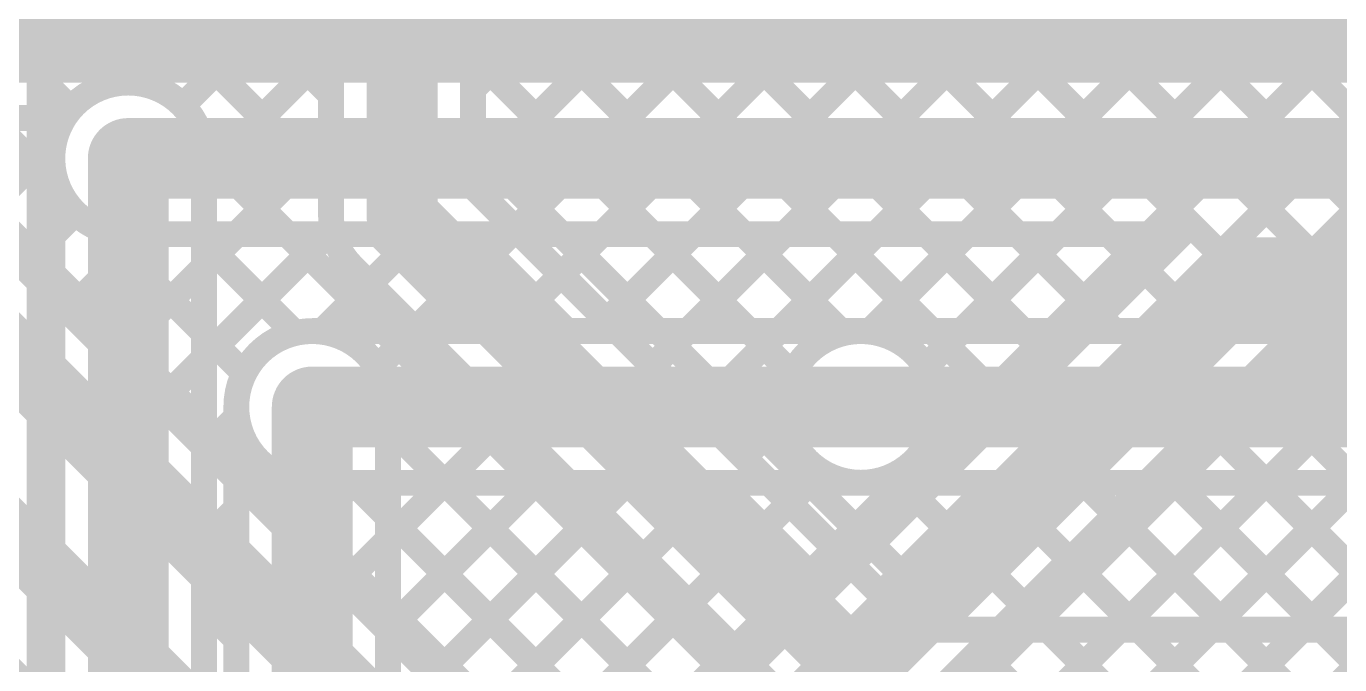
# Model space of a CAD drawing. Header units: millimetres. Extents: x 0 to 214, y 0 to 214.
# Drawn here: x 1.4874 to 1.8944, y 3.2971 to 3.4949 of the extents above; entities that cross this region are included whole.
import ezdxf

# ---------------------------------------------------------------- set-up
doc = ezdxf.new("R2010")
doc.units = ezdxf.units.MM
doc.header["$MEASUREMENT"] = 0
for name, color, linetype in [('BottomLayer', 5, 'Continuous'), ('BottomSolder', 6, 'Continuous'), ('TopLayer', 1, 'Continuous'), ('TopSolder', 216, 'Continuous'), ('ViaHoleLayer', 16, 'Continuous')]:
    doc.layers.add(name, color=color, linetype=linetype)

msp = doc.modelspace()

# ---------------------------------------------------------------- hatches: boundary and pattern name
at = {"layer": 'BottomLayer'}
h = msp.add_hatch(color=5, dxfattribs=at)
edge = h.paths.add_edge_path()
edge.add_arc((1.519, 3.454), 0.01181, 0, 360)
h = msp.add_hatch(color=5, dxfattribs=at)
edge = h.paths.add_edge_path()
edge.add_arc((1.576, 3.377), 0.01181, 0, 360)
h = msp.add_hatch(color=5, dxfattribs=at)
edge = h.paths.add_edge_path()
edge.add_arc((1.746, 3.377), 0.01181, 0, 360)
at = {"layer": 'BottomSolder'}
h = msp.add_hatch(color=6, dxfattribs=at)
edge = h.paths.add_edge_path()
edge.add_arc((1.519, 3.454), 0.00991, 0, 360)
h = msp.add_hatch(color=6, dxfattribs=at)
edge = h.paths.add_edge_path()
edge.add_arc((1.576, 3.377), 0.00991, 0, 360)
h = msp.add_hatch(color=6, dxfattribs=at)
edge = h.paths.add_edge_path()
edge.add_arc((1.746, 3.377), 0.00991, 0, 360)
at = {"layer": 'TopLayer'}
h = msp.add_hatch(color=1, dxfattribs=at)
edge = h.paths.add_edge_path()
edge.add_arc((1.519, 3.454), 0.01181, 0, 360)
h = msp.add_hatch(color=1, dxfattribs=at)
edge = h.paths.add_edge_path()
edge.add_arc((1.576, 3.377), 0.01181, 0, 360)
h = msp.add_hatch(color=1, dxfattribs=at)
edge = h.paths.add_edge_path()
edge.add_arc((1.746, 3.377), 0.01181, 0, 360)
at = {"layer": 'TopSolder'}
h = msp.add_hatch(color=216, dxfattribs=at)
edge = h.paths.add_edge_path()
edge.add_arc((1.519, 3.454), 0.00991, 0, 360)
h = msp.add_hatch(color=216, dxfattribs=at)
edge = h.paths.add_edge_path()
edge.add_arc((1.576, 3.377), 0.00991, 0, 360)
h = msp.add_hatch(color=216, dxfattribs=at)
edge = h.paths.add_edge_path()
edge.add_arc((1.746, 3.377), 0.00991, 0, 360)
at = {"layer": 'ViaHoleLayer'}
h = msp.add_hatch(color=16, dxfattribs=at)
edge = h.paths.add_edge_path()
edge.add_arc((1.519, 3.454), 0.00591, 0, 360)
h = msp.add_hatch(color=16, dxfattribs=at)
edge = h.paths.add_edge_path()
edge.add_arc((1.576, 3.377), 0.00591, 0, 360)
h = msp.add_hatch(color=16, dxfattribs=at)
edge = h.paths.add_edge_path()
edge.add_arc((1.746, 3.377), 0.00591, 0, 360)

# ---------------------------------------------------------------- linework, layer by layer
at = {"layer": 'BottomLayer'}
for points, const_width in [([(1.56092, 3.72077), (1.88119, 3.4005)], 0.008), ([(1.5892, 3.72077), (1.90947, 3.4005)], 0.008), ([(1.61748, 3.72077), (1.93776, 3.4005)], 0.008), ([(1.62584, 3.47546), (1.87115, 3.72077)], 0.008), ([(1.62584, 3.44718), (1.89944, 3.72077)], 0.008), ([(1.64577, 3.72077), (1.96604, 3.4005)], 0.008), ([(1.67405, 3.72077), (1.99433, 3.4005)], 0.008), ([(1.56084, 3.69256), (1.8529, 3.4005)], 0.008), ([(1.56084, 3.66428), (1.82462, 3.4005)], 0.008), ([(1.63903, 3.43208), (1.82392, 3.61697)], 0.008), ([(1.65317, 3.41794), (1.83096, 3.59573)], 0.008), ([(1.83372, 3.4005), (2.01853, 3.5853)], 0.008), ([(1.47147, 3.58395), (1.58184, 3.47357)], 0.008), ([(1.66731, 3.4038), (1.8486, 3.58509)], 0.008), ([(1.68146, 3.38966), (1.87625, 3.58445)], 0.008), ([(1.6956, 3.37551), (1.90453, 3.58445)], 0.008), ([(1.74887, 3.4005), (1.93281, 3.58445)], 0.008), ([(1.77715, 3.4005), (1.9606, 3.58395)], 0.008), ([(1.80544, 3.4005), (1.98888, 3.58395)], 0.008), ([(1.60384, 3.43616), (1.60384, 3.56645)], 0.022), ([(1.62628, 3.57056), (1.79634, 3.4005)], 0.008), ([(1.86201, 3.4005), (2.02568, 3.56418)], 0.008), ([(1.62584, 3.44527), (1.62584, 3.56042)], 0.008), ([(1.89029, 3.4005), (2.03985, 3.55006)], 0.008), ([(1.4915, 3.48254), (1.5534, 3.54445)], 0.008), ([(1.51426, 3.47702), (1.58169, 3.54445)], 0.008), ([(1.58184, 3.43616), (1.58184, 3.54445)], 0.008), ([(1.62584, 3.54271), (1.76805, 3.4005)], 0.008), ([(1.48831, 3.53882), (1.58184, 3.44529)], 0.008), ([(1.4915, 3.527), (1.4915, 1.443)], 0.008), ([(1.53588, 3.47035), (1.58184, 3.51632)], 0.008), ([(1.62584, 3.51443), (1.74044, 3.39983)], 0.008), ([(1.4915, 3.50735), (1.52148, 3.47737)], 0.008), ([(1.5425, 3.44869), (1.58184, 3.48803)], 0.008), ([(1.62584, 3.48614), (1.72481, 3.38717)], 0.008), ([(1.4915, 3.47906), (1.50121, 3.46935)], 0.008), ([(1.519, 2.614), (1.519, 3.454)], 0.025), ([(1.5425, 3.42041), (1.58184, 3.45975)], 0.008), ([(1.4915, 3.45426), (1.49598, 3.45874)], 0.008), ([(1.54237, 3.45648), (1.71363, 3.28522)], 0.008), ([(1.62584, 3.45786), (1.7757, 3.308)], 0.008), ([(1.4955, 2.614), (1.4955, 3.454)], 0.008), ([(1.5425, 2.614), (1.5425, 3.454)], 0.008), ([(1.4915, 3.45078), (1.4955, 3.44678)], 0.008), ([(1.60384, 3.43616), (1.754, 3.286)], 0.022), ([(1.62584, 3.44527), (1.76311, 3.308)], 0.008), ([(1.5425, 3.39212), (1.58226, 3.43188)], 0.008), ([(1.4915, 3.42597), (1.4955, 3.42997)], 0.008), ([(1.5425, 3.42806), (1.57067, 3.39989)], 0.008), ([(1.4915, 3.42249), (1.4955, 3.41849)], 0.008), ([(1.58832, 3.42056), (1.7384, 3.27048)], 0.008), ([(1.57897, 3.40031), (1.59377, 3.41511)], 0.008), ([(1.4915, 3.39769), (1.4955, 3.40169)], 0.008), ([(1.5425, 3.39978), (1.55491, 3.38737)], 0.008), ([(1.59611, 3.38916), (1.60792, 3.40097)], 0.008), ([(1.746, 3.4005), (2.059, 3.4005)], 0.008), ([(1.4915, 3.39421), (1.4955, 3.39021)], 0.008), ([(1.5995, 3.36427), (1.62206, 3.38683)], 0.008), ([(1.576, 1.421), (1.576, 3.377)], 0.025), ([(1.746, 3.377), (2.059, 3.377)], 0.025), ([(1.5425, 3.36384), (1.5525, 3.37384)], 0.008), ([(1.5525, 1.43073), (1.5525, 3.377)], 0.008), ([(1.5995, 1.421), (1.5995, 3.377)], 0.008), ([(1.70974, 3.36137), (1.72266, 3.37429)], 0.008), ([(1.4915, 3.36941), (1.4955, 3.37341)], 0.008), ([(1.5425, 3.37149), (1.5525, 3.36149)], 0.008), ([(1.5995, 3.33598), (1.6362, 3.37269)], 0.008), ([(1.5995, 3.37106), (1.69266, 3.2779)], 0.008), ([(1.4915, 3.36592), (1.4955, 3.36192)], 0.008), ([(1.5995, 3.3077), (1.65034, 3.35854)], 0.008), ([(1.72388, 3.34723), (1.73366, 3.357)], 0.008), ([(1.73802, 3.33309), (1.75844, 3.3535)], 0.008), ([(1.746, 3.3535), (2.059, 3.3535)], 0.008), ([(1.75217, 3.31895), (1.78672, 3.3535)], 0.008), ([(1.75848, 3.3535), (1.80398, 3.308)], 0.008), ([(1.76951, 3.308), (1.81501, 3.3535)], 0.008), ([(1.78677, 3.3535), (1.83227, 3.308)], 0.008), ([(1.79779, 3.308), (1.84329, 3.3535)], 0.008), ([(1.81505, 3.3535), (1.86055, 3.308)], 0.008), ([(1.82607, 3.308), (1.87157, 3.3535)], 0.008), ([(1.84334, 3.3535), (1.88884, 3.308)], 0.008), ([(1.85436, 3.308), (1.89986, 3.3535)], 0.008), ([(1.87162, 3.3535), (1.91712, 3.308)], 0.008), ([(1.88264, 3.308), (1.92814, 3.3535)], 0.008), ([(1.4915, 3.34112), (1.4955, 3.34512)], 0.008), ([(1.5425, 3.33555), (1.5525, 3.34555)], 0.008), ([(1.5425, 3.34321), (1.5525, 3.33321)], 0.008), ([(1.5995, 3.27942), (1.66449, 3.3444)], 0.008), ([(1.5995, 3.34278), (1.67852, 3.26376)], 0.008), ([(1.4915, 3.33764), (1.4955, 3.33364)], 0.008), ([(1.5995, 3.25113), (1.67863, 3.33026)], 0.008), ([(1.4915, 3.31284), (1.4955, 3.31684)], 0.008), ([(1.5425, 3.30727), (1.5525, 3.31727)], 0.008), ([(1.5425, 3.31492), (1.5525, 3.30492)], 0.008), ([(1.5995, 3.22285), (1.69277, 3.31612)], 0.008), ([(1.5995, 3.31449), (1.66438, 3.24961)], 0.008), ([(1.4915, 3.30936), (1.4955, 3.30536)], 0.008), ([(1.76311, 3.308), (2.14189, 3.308)], 0.008), ([(1.5995, 3.19456), (1.70691, 3.30198)], 0.008)]:
    msp.add_lwpolyline(points, dxfattribs=dict(at, const_width=const_width))
for points, const_width in [([(1.57984, 3.48803, 1), (1.58384, 3.48803, 1)], 0.004), ([(1.62384, 3.48614, 1), (1.62784, 3.48614, 1)], 0.004), ([(1.4895, 3.48254, 1), (1.4935, 3.48254, 1)], 0.004), ([(1.4895, 3.47906, 1), (1.4935, 3.47906, 1)], 0.004), ([(1.51226, 3.47702, 1), (1.51626, 3.47702, 1)], 0.004), ([(1.51948, 3.47737, 1), (1.52348, 3.47737, 1)], 0.004), ([(1.62384, 3.47546, 1), (1.62784, 3.47546, 1)], 0.004), ([(1.57984, 3.47357, 1), (1.58384, 3.47357, 1)], 0.004), ([(1.49921, 3.46935, 1), (1.50321, 3.46935, 1)], 0.004), ([(1.53388, 3.47035, 1), (1.53788, 3.47035, 1)], 0.004), ([(1.51275, 3.454, 1), (1.52525, 3.454, 1)], 0.0125), ([(1.57984, 3.45975, 1), (1.58384, 3.45975, 1)], 0.004), ([(1.49398, 3.45874, 1), (1.49798, 3.45874, 1)], 0.004), ([(1.54037, 3.45648, 1), (1.54437, 3.45648, 1)], 0.004), ([(1.62384, 3.45786, 1), (1.62784, 3.45786, 1)], 0.004), ([(1.4895, 3.45426, 1), (1.4935, 3.45426, 1)], 0.004), ([(1.4935, 3.454, 1), (1.4975, 3.454, 1)], 0.004), ([(1.4935, 3.454, 1), (1.4975, 3.454, 1)], 0.004), ([(1.5405, 3.454, 1), (1.5445, 3.454, 1)], 0.004), ([(1.5405, 3.454, 1), (1.5445, 3.454, 1)], 0.004), ([(1.4895, 3.45078, 1), (1.4935, 3.45078, 1)], 0.004), ([(1.5405, 3.44869, 1), (1.5445, 3.44869, 1)], 0.004), ([(1.62384, 3.44718, 1), (1.62784, 3.44718, 1)], 0.004), ([(1.4935, 3.44678, 1), (1.4975, 3.44678, 1)], 0.004), ([(1.57984, 3.44529, 1), (1.58384, 3.44529, 1)], 0.004), ([(1.59834, 3.43616, 1), (1.60934, 3.43616, 1)], 0.011), ([(1.59834, 3.43616, 1), (1.60934, 3.43616, 1)], 0.011), ([(1.62384, 3.44527, 1), (1.62784, 3.44527, 1)], 0.004), ([(1.62384, 3.44527, 1), (1.62784, 3.44527, 1)], 0.004), ([(1.57984, 3.43616, 1), (1.58384, 3.43616, 1)], 0.004), ([(1.57984, 3.43616, 1), (1.58384, 3.43616, 1)], 0.004), ([(1.57984, 3.43616, 1), (1.58384, 3.43616, 1)], 0.004), ([(1.58026, 3.43188, 1), (1.58426, 3.43188, 1)], 0.004), ([(1.63703, 3.43208, 1), (1.64103, 3.43208, 1)], 0.004), ([(1.4935, 3.42997, 1), (1.4975, 3.42997, 1)], 0.004), ([(1.5405, 3.42806, 1), (1.5445, 3.42806, 1)], 0.004), ([(1.4895, 3.42597, 1), (1.4935, 3.42597, 1)], 0.004), ([(1.4895, 3.42249, 1), (1.4935, 3.42249, 1)], 0.004), ([(1.4935, 3.41849, 1), (1.4975, 3.41849, 1)], 0.004), ([(1.5405, 3.42041, 1), (1.5445, 3.42041, 1)], 0.004), ([(1.58628, 3.4206, 1), (1.59028, 3.4206, 1)], 0.004), ([(1.58632, 3.42056, 1), (1.59032, 3.42056, 1)], 0.004), ([(1.58632, 3.42056, 1), (1.59032, 3.42056, 1)], 0.004), ([(1.59177, 3.41511, 1), (1.59577, 3.41511, 1)], 0.004), ([(1.65117, 3.41794, 1), (1.65517, 3.41794, 1)], 0.004), ([(1.66531, 3.4038, 1), (1.66931, 3.4038, 1)], 0.004), ([(1.4935, 3.40169, 1), (1.4975, 3.40169, 1)], 0.004), ([(1.5405, 3.39978, 1), (1.5445, 3.39978, 1)], 0.004), ([(1.56867, 3.39989, 1), (1.57267, 3.39989, 1)], 0.004), ([(1.57697, 3.40031, 1), (1.58097, 3.40031, 1)], 0.004), ([(1.60592, 3.40097, 1), (1.60992, 3.40097, 1)], 0.004), ([(1.73844, 3.39983, 1), (1.74244, 3.39983, 1)], 0.004), ([(1.744, 3.4005, 1), (1.748, 3.4005, 1)], 0.004), ([(1.744, 3.4005, 1), (1.748, 3.4005, 1)], 0.004), ([(1.74687, 3.4005, 1), (1.75087, 3.4005, 1)], 0.004), ([(1.76605, 3.4005, 1), (1.77005, 3.4005, 1)], 0.004), ([(1.77515, 3.4005, 1), (1.77915, 3.4005, 1)], 0.004), ([(1.79434, 3.4005, 1), (1.79834, 3.4005, 1)], 0.004), ([(1.80344, 3.4005, 1), (1.80744, 3.4005, 1)], 0.004), ([(1.82262, 3.4005, 1), (1.82662, 3.4005, 1)], 0.004), ([(1.83172, 3.4005, 1), (1.83572, 3.4005, 1)], 0.004), ([(1.8509, 3.4005, 1), (1.8549, 3.4005, 1)], 0.004), ([(1.86001, 3.4005, 1), (1.86401, 3.4005, 1)], 0.004), ([(1.87919, 3.4005, 1), (1.88319, 3.4005, 1)], 0.004), ([(1.88829, 3.4005, 1), (1.89229, 3.4005, 1)], 0.004), ([(1.4895, 3.39769, 1), (1.4935, 3.39769, 1)], 0.004), ([(1.4895, 3.39421, 1), (1.4935, 3.39421, 1)], 0.004), ([(1.4935, 3.39021, 1), (1.4975, 3.39021, 1)], 0.004), ([(1.5405, 3.39212, 1), (1.5445, 3.39212, 1)], 0.004), ([(1.55291, 3.38737, 1), (1.55691, 3.38737, 1)], 0.004), ([(1.59411, 3.38916, 1), (1.59811, 3.38916, 1)], 0.004), ([(1.62006, 3.38683, 1), (1.62406, 3.38683, 1)], 0.004), ([(1.67946, 3.38966, 1), (1.68346, 3.38966, 1)], 0.004), ([(1.72281, 3.38717, 1), (1.72681, 3.38717, 1)], 0.004), ([(1.56975, 3.377, 1), (1.58225, 3.377, 1)], 0.0125), ([(1.73975, 3.377, 1), (1.75225, 3.377, 1)], 0.0125), ([(1.5505, 3.377, 1), (1.5545, 3.377, 1)], 0.004), ([(1.5505, 3.377, 1), (1.5545, 3.377, 1)], 0.004), ([(1.5505, 3.37384, 1), (1.5545, 3.37384, 1)], 0.004), ([(1.5975, 3.377, 1), (1.6015, 3.377, 1)], 0.004), ([(1.5975, 3.377, 1), (1.6015, 3.377, 1)], 0.004), ([(1.6936, 3.37551, 1), (1.6976, 3.37551, 1)], 0.004), ([(1.72066, 3.37429, 1), (1.72466, 3.37429, 1)], 0.004), ([(1.4935, 3.37341, 1), (1.4975, 3.37341, 1)], 0.004), ([(1.5405, 3.37149, 1), (1.5445, 3.37149, 1)], 0.004), ([(1.5975, 3.37106, 1), (1.6015, 3.37106, 1)], 0.004), ([(1.6342, 3.37269, 1), (1.6382, 3.37269, 1)], 0.004), ([(1.4895, 3.36941, 1), (1.4935, 3.36941, 1)], 0.004), ([(1.4895, 3.36592, 1), (1.4935, 3.36592, 1)], 0.004), ([(1.4935, 3.36192, 1), (1.4975, 3.36192, 1)], 0.004), ([(1.5405, 3.36384, 1), (1.5445, 3.36384, 1)], 0.004), ([(1.5505, 3.36149, 1), (1.5545, 3.36149, 1)], 0.004), ([(1.5975, 3.36427, 1), (1.6015, 3.36427, 1)], 0.004), ([(1.64834, 3.35854, 1), (1.65234, 3.35854, 1)], 0.004), ([(1.70774, 3.36137, 1), (1.71174, 3.36137, 1)], 0.004), ([(1.73166, 3.357, 1), (1.73566, 3.357, 1)], 0.004), ([(1.744, 3.3535, 1), (1.748, 3.3535, 1)], 0.004), ([(1.744, 3.3535, 1), (1.748, 3.3535, 1)], 0.004), ([(1.75644, 3.3535, 1), (1.76044, 3.3535, 1)], 0.004), ([(1.75648, 3.3535, 1), (1.76048, 3.3535, 1)], 0.004), ([(1.78472, 3.3535, 1), (1.78872, 3.3535, 1)], 0.004), ([(1.78477, 3.3535, 1), (1.78877, 3.3535, 1)], 0.004), ([(1.81301, 3.3535, 1), (1.81701, 3.3535, 1)], 0.004), ([(1.81305, 3.3535, 1), (1.81705, 3.3535, 1)], 0.004), ([(1.84129, 3.3535, 1), (1.84529, 3.3535, 1)], 0.004), ([(1.84134, 3.3535, 1), (1.84534, 3.3535, 1)], 0.004), ([(1.86957, 3.3535, 1), (1.87357, 3.3535, 1)], 0.004), ([(1.86962, 3.3535, 1), (1.87362, 3.3535, 1)], 0.004), ([(1.4935, 3.34512, 1), (1.4975, 3.34512, 1)], 0.004), ([(1.5505, 3.34555, 1), (1.5545, 3.34555, 1)], 0.004), ([(1.72188, 3.34723, 1), (1.72588, 3.34723, 1)], 0.004), ([(1.4895, 3.34112, 1), (1.4935, 3.34112, 1)], 0.004), ([(1.5405, 3.34321, 1), (1.5445, 3.34321, 1)], 0.004), ([(1.5975, 3.34278, 1), (1.6015, 3.34278, 1)], 0.004), ([(1.66249, 3.3444, 1), (1.66649, 3.3444, 1)], 0.004), ([(1.4895, 3.33764, 1), (1.4935, 3.33764, 1)], 0.004), ([(1.4935, 3.33364, 1), (1.4975, 3.33364, 1)], 0.004), ([(1.5405, 3.33555, 1), (1.5445, 3.33555, 1)], 0.004), ([(1.5505, 3.33321, 1), (1.5545, 3.33321, 1)], 0.004), ([(1.5975, 3.33598, 1), (1.6015, 3.33598, 1)], 0.004), ([(1.73602, 3.33309, 1), (1.74002, 3.33309, 1)], 0.004), ([(1.67663, 3.33026, 1), (1.68063, 3.33026, 1)], 0.004), ([(1.4935, 3.31684, 1), (1.4975, 3.31684, 1)], 0.004), ([(1.5505, 3.31727, 1), (1.5545, 3.31727, 1)], 0.004), ([(1.75017, 3.31895, 1), (1.75417, 3.31895, 1)], 0.004), ([(1.4895, 3.31284, 1), (1.4935, 3.31284, 1)], 0.004), ([(1.5405, 3.31492, 1), (1.5445, 3.31492, 1)], 0.004), ([(1.5975, 3.31449, 1), (1.6015, 3.31449, 1)], 0.004), ([(1.69077, 3.31612, 1), (1.69477, 3.31612, 1)], 0.004), ([(1.4895, 3.30936, 1), (1.4935, 3.30936, 1)], 0.004), ([(1.4935, 3.30536, 1), (1.4975, 3.30536, 1)], 0.004), ([(1.5405, 3.30727, 1), (1.5445, 3.30727, 1)], 0.004), ([(1.5505, 3.30492, 1), (1.5545, 3.30492, 1)], 0.004), ([(1.5975, 3.3077, 1), (1.6015, 3.3077, 1)], 0.004), ([(1.76111, 3.308, 1), (1.76511, 3.308, 1)], 0.004), ([(1.76111, 3.308, 1), (1.76511, 3.308, 1)], 0.004), ([(1.76751, 3.308, 1), (1.77151, 3.308, 1)], 0.004), ([(1.7737, 3.308, 1), (1.7777, 3.308, 1)], 0.004), ([(1.79579, 3.308, 1), (1.79979, 3.308, 1)], 0.004), ([(1.80198, 3.308, 1), (1.80598, 3.308, 1)], 0.004), ([(1.82407, 3.308, 1), (1.82807, 3.308, 1)], 0.004), ([(1.83027, 3.308, 1), (1.83427, 3.308, 1)], 0.004), ([(1.85236, 3.308, 1), (1.85636, 3.308, 1)], 0.004), ([(1.85855, 3.308, 1), (1.86255, 3.308, 1)], 0.004), ([(1.88064, 3.308, 1), (1.88464, 3.308, 1)], 0.004), ([(1.88684, 3.308, 1), (1.89084, 3.308, 1)], 0.004), ([(1.70491, 3.30198, 1), (1.70891, 3.30198, 1)], 0.004)]:
    msp.add_lwpolyline(points, format="xyb", close=True, dxfattribs=dict(at, const_width=const_width))
at = {"layer": 'BottomLayer', "const_width": 0.008}
for points in [[(1.4955, 3.454, -1), (1.5425, 3.454)], [(1.58832, 3.42056, -0.199566), (1.58184, 3.43616)], [(1.58828, 3.4206, -0.198912), (1.58184, 3.43616)], [(1.5525, 3.377, -1), (1.5995, 3.377)], [(1.746, 3.3535, -1), (1.746, 3.4005)]]:
    msp.add_lwpolyline(points, format="xyb", dxfattribs=at)
at = {"layer": 'TopLayer'}
for points, const_width in [([(1.354, 3.49), (2.153, 3.49)], 0.025), ([(1.44061, 3.4665), (1.87621, 3.0309)], 0.008), ([(1.44061, 3.4665), (1.4991, 3.4665)], 0.008), ([(1.44749, 3.4665), (1.971, 2.94299)], 0.008), ([(1.47578, 3.4665), (1.4973, 3.44497)], 0.008), ([(1.423, 3.453), (1.8665, 3.0095)], 0.022), ([(1.519, 3.454), (2.153, 3.454)], 0.025), ([(1.47218, 3.43494), (1.49598, 3.45874)], 0.008), ([(1.48632, 3.42079), (1.50265, 3.43712)], 0.008), ([(1.50997, 3.4323), (1.55491, 3.38737)], 0.008), ([(1.50046, 3.40665), (1.52431, 3.4305)], 0.008), ([(1.5146, 3.39251), (1.55259, 3.4305)], 0.008), ([(1.519, 3.4305), (1.84527, 3.4305)], 0.008), ([(1.52875, 3.37837), (1.58088, 3.4305)], 0.008), ([(1.54006, 3.4305), (1.57067, 3.39989)], 0.008), ([(1.56835, 3.4305), (1.59835, 3.4005)], 0.008), ([(1.57916, 3.4005), (1.60916, 3.4305)], 0.008), ([(1.59663, 3.4305), (1.62663, 3.4005)], 0.008), ([(1.60745, 3.4005), (1.63745, 3.4305)], 0.008), ([(1.62491, 3.4305), (1.65491, 3.4005)], 0.008), ([(1.63573, 3.4005), (1.66573, 3.4305)], 0.008), ([(1.6532, 3.4305), (1.6832, 3.4005)], 0.008), ([(1.65602, 3.25109), (1.83544, 3.4305)], 0.008), ([(1.66402, 3.4005), (1.69402, 3.4305)], 0.008), ([(1.68148, 3.4305), (1.71148, 3.4005)], 0.008), ([(1.6923, 3.4005), (1.7223, 3.4305)], 0.008), ([(1.69338, 3.27862), (1.84527, 3.4305)], 0.008), ([(1.70977, 3.4305), (1.73977, 3.4005)], 0.008), ([(1.72058, 3.4005), (1.75058, 3.4305)], 0.008), ([(1.73805, 3.4305), (1.79166, 3.37689)], 0.008), ([(1.74871, 3.40034), (1.77887, 3.4305)], 0.008), ([(1.766, 3.38934), (1.80715, 3.4305)], 0.008), ([(1.76634, 3.4305), (1.8058, 3.39103)], 0.008), ([(1.79462, 3.4305), (1.81994, 3.40518)], 0.008), ([(1.8229, 3.4305), (1.83409, 3.41932)], 0.008), ([(1.4, 3.42), (1.907, 2.913)], 0.02), ([(1.71, 3.262), (1.865, 3.417)], 0.025), ([(1.865, 3.417), (2.153, 3.417)], 0.025), ([(1.576, 3.4005), (1.746, 3.4005)], 0.008), ([(1.38153, 3.38847), (1.86369, 2.90631)], 0.02), ([(1.69845, 3.20866), (1.88329, 3.3935)], 0.008), ([(1.71259, 3.19452), (1.91157, 3.3935)], 0.008), ([(1.72662, 3.24538), (1.87473, 3.3935)], 0.008), ([(1.72674, 3.18038), (1.93986, 3.3935)], 0.008), ([(1.74088, 3.16623), (1.96814, 3.3935)], 0.008), ([(1.75502, 3.15209), (1.99643, 3.3935)], 0.008), ([(1.87473, 3.3935), (2.04227, 3.3935)], 0.008), ([(1.88819, 3.3935), (2.06089, 3.2208)], 0.008), ([(1.86732, 3.38609), (2.04675, 3.20666)], 0.008), ([(1.576, 3.377), (1.746, 3.377)], 0.025), ([(1.54289, 3.36423), (1.55269, 3.37403)], 0.008), ([(1.76883, 3.37144), (1.77752, 3.36275)], 0.008), ([(1.85318, 3.37194), (2.0326, 3.19252)], 0.008), ([(1.83903, 3.3578), (2.01846, 3.17837)], 0.008), ([(1.55703, 3.35008), (1.56384, 3.35689)], 0.008), ([(1.57117, 3.33594), (1.58873, 3.3535)], 0.008), ([(1.576, 3.3535), (1.746, 3.3535)], 0.008), ([(1.58531, 3.3218), (1.61702, 3.3535)], 0.008), ([(1.58878, 3.3535), (1.6877, 3.25457)], 0.008), ([(1.59946, 3.30766), (1.6453, 3.3535)], 0.008), ([(1.6136, 3.29351), (1.67358, 3.3535)], 0.008), ([(1.61706, 3.3535), (1.69268, 3.27788)], 0.008), ([(1.62774, 3.27937), (1.70187, 3.3535)], 0.008), ([(1.64188, 3.26523), (1.73015, 3.3535)], 0.008), ([(1.64535, 3.3535), (1.70681, 3.29204)], 0.008), ([(1.67363, 3.3535), (1.72095, 3.30618)], 0.008), ([(1.70191, 3.3535), (1.73509, 3.32032)], 0.008), ([(1.7302, 3.3535), (1.74923, 3.33447)], 0.008), ([(1.75617, 3.35581), (1.76337, 3.34861)], 0.008), ([(1.82489, 3.34366), (2.00432, 3.16423)], 0.008), ([(1.81075, 3.32952), (1.99018, 3.15009)], 0.008), ([(1.79661, 3.31537), (1.97604, 3.13595)], 0.008), ([(1.78247, 3.30123), (1.971, 3.1127)], 0.008)]:
    msp.add_lwpolyline(points, dxfattribs=dict(at, const_width=const_width))
at = {"layer": 'TopLayer', "const_width": 0.008}
for points in [[(1.519, 3.4305, -0.589837), (1.4991, 3.4665)], [(1.576, 3.3535, -1), (1.576, 3.4005)], [(1.746, 3.4005, -0.414214), (1.7695, 3.377)], [(1.7695, 3.377, -0.414214), (1.746, 3.3535)]]:
    msp.add_lwpolyline(points, format="xyb", dxfattribs=at)
at = {"layer": 'TopLayer'}
for points, const_width in [([(1.4971, 3.4665, 1), (1.5011, 3.4665, 1)], 0.004), ([(1.4971, 3.4665, 1), (1.5011, 3.4665, 1)], 0.004), ([(1.51275, 3.454, 1), (1.52525, 3.454, 1)], 0.0125), ([(1.49398, 3.45874, 1), (1.49798, 3.45874, 1)], 0.004), ([(1.4953, 3.44497, 1), (1.4993, 3.44497, 1)], 0.004), ([(1.50065, 3.43712, 1), (1.50465, 3.43712, 1)], 0.004), ([(1.50797, 3.4323, 1), (1.51197, 3.4323, 1)], 0.004), ([(1.517, 3.4305, 1), (1.521, 3.4305, 1)], 0.004), ([(1.517, 3.4305, 1), (1.521, 3.4305, 1)], 0.004), ([(1.52231, 3.4305, 1), (1.52631, 3.4305, 1)], 0.004), ([(1.53806, 3.4305, 1), (1.54206, 3.4305, 1)], 0.004), ([(1.55059, 3.4305, 1), (1.55459, 3.4305, 1)], 0.004), ([(1.56635, 3.4305, 1), (1.57035, 3.4305, 1)], 0.004), ([(1.57888, 3.4305, 1), (1.58288, 3.4305, 1)], 0.004), ([(1.59463, 3.4305, 1), (1.59863, 3.4305, 1)], 0.004), ([(1.60716, 3.4305, 1), (1.61116, 3.4305, 1)], 0.004), ([(1.62291, 3.4305, 1), (1.62691, 3.4305, 1)], 0.004), ([(1.63545, 3.4305, 1), (1.63945, 3.4305, 1)], 0.004), ([(1.6512, 3.4305, 1), (1.6552, 3.4305, 1)], 0.004), ([(1.66373, 3.4305, 1), (1.66773, 3.4305, 1)], 0.004), ([(1.67948, 3.4305, 1), (1.68348, 3.4305, 1)], 0.004), ([(1.69202, 3.4305, 1), (1.69602, 3.4305, 1)], 0.004), ([(1.70777, 3.4305, 1), (1.71177, 3.4305, 1)], 0.004), ([(1.7203, 3.4305, 1), (1.7243, 3.4305, 1)], 0.004), ([(1.73605, 3.4305, 1), (1.74005, 3.4305, 1)], 0.004), ([(1.74858, 3.4305, 1), (1.75258, 3.4305, 1)], 0.004), ([(1.76434, 3.4305, 1), (1.76834, 3.4305, 1)], 0.004), ([(1.77687, 3.4305, 1), (1.78087, 3.4305, 1)], 0.004), ([(1.79262, 3.4305, 1), (1.79662, 3.4305, 1)], 0.004), ([(1.80515, 3.4305, 1), (1.80915, 3.4305, 1)], 0.004), ([(1.8209, 3.4305, 1), (1.8249, 3.4305, 1)], 0.004), ([(1.83344, 3.4305, 1), (1.83744, 3.4305, 1)], 0.004), ([(1.84327, 3.4305, 1), (1.84727, 3.4305, 1)], 0.004), ([(1.84327, 3.4305, 1), (1.84727, 3.4305, 1)], 0.004), ([(1.85875, 3.417, 1), (1.87125, 3.417, 1)], 0.0125), ([(1.85875, 3.417, 1), (1.87125, 3.417, 1)], 0.0125), ([(1.48432, 3.42079, 1), (1.48832, 3.42079, 1)], 0.004), ([(1.83209, 3.41932, 1), (1.83609, 3.41932, 1)], 0.004), ([(1.49846, 3.40665, 1), (1.50246, 3.40665, 1)], 0.004), ([(1.81794, 3.40518, 1), (1.82194, 3.40518, 1)], 0.004), ([(1.56867, 3.39989, 1), (1.57267, 3.39989, 1)], 0.004), ([(1.574, 3.4005, 1), (1.578, 3.4005, 1)], 0.004), ([(1.574, 3.4005, 1), (1.578, 3.4005, 1)], 0.004), ([(1.57716, 3.4005, 1), (1.58116, 3.4005, 1)], 0.004), ([(1.59635, 3.4005, 1), (1.60035, 3.4005, 1)], 0.004), ([(1.60545, 3.4005, 1), (1.60945, 3.4005, 1)], 0.004), ([(1.62463, 3.4005, 1), (1.62863, 3.4005, 1)], 0.004), ([(1.63373, 3.4005, 1), (1.63773, 3.4005, 1)], 0.004), ([(1.65291, 3.4005, 1), (1.65691, 3.4005, 1)], 0.004), ([(1.66202, 3.4005, 1), (1.66602, 3.4005, 1)], 0.004), ([(1.6812, 3.4005, 1), (1.6852, 3.4005, 1)], 0.004), ([(1.6903, 3.4005, 1), (1.6943, 3.4005, 1)], 0.004), ([(1.70948, 3.4005, 1), (1.71348, 3.4005, 1)], 0.004), ([(1.71858, 3.4005, 1), (1.72258, 3.4005, 1)], 0.004), ([(1.73777, 3.4005, 1), (1.74177, 3.4005, 1)], 0.004), ([(1.744, 3.4005, 1), (1.748, 3.4005, 1)], 0.004), ([(1.744, 3.4005, 1), (1.748, 3.4005, 1)], 0.004), ([(1.74671, 3.40034, 1), (1.75071, 3.40034, 1)], 0.004), ([(1.5126, 3.39251, 1), (1.5166, 3.39251, 1)], 0.004), ([(1.8038, 3.39103, 1), (1.8078, 3.39103, 1)], 0.004), ([(1.87273, 3.3935, 1), (1.87673, 3.3935, 1)], 0.004), ([(1.87273, 3.3935, 1), (1.87673, 3.3935, 1)], 0.004), ([(1.88129, 3.3935, 1), (1.88529, 3.3935, 1)], 0.004), ([(1.88619, 3.3935, 1), (1.89019, 3.3935, 1)], 0.004), ([(1.55291, 3.38737, 1), (1.55691, 3.38737, 1)], 0.004), ([(1.764, 3.38934, 1), (1.768, 3.38934, 1)], 0.004), ([(1.86532, 3.38609, 1), (1.86932, 3.38609, 1)], 0.004), ([(1.56975, 3.377, 1), (1.58225, 3.377, 1)], 0.0125), ([(1.73975, 3.377, 1), (1.75225, 3.377, 1)], 0.0125), ([(1.52675, 3.37837, 1), (1.53075, 3.37837, 1)], 0.004), ([(1.55069, 3.37403, 1), (1.55469, 3.37403, 1)], 0.004), ([(1.7675, 3.377, 1), (1.7715, 3.377, 1)], 0.004), ([(1.7675, 3.377, 1), (1.7715, 3.377, 1)], 0.004), ([(1.78966, 3.37689, 1), (1.79366, 3.37689, 1)], 0.004), ([(1.76683, 3.37144, 1), (1.77083, 3.37144, 1)], 0.004), ([(1.85118, 3.37194, 1), (1.85518, 3.37194, 1)], 0.004), ([(1.54089, 3.36423, 1), (1.54489, 3.36423, 1)], 0.004), ([(1.77552, 3.36275, 1), (1.77952, 3.36275, 1)], 0.004), ([(1.83703, 3.3578, 1), (1.84103, 3.3578, 1)], 0.004), ([(1.56184, 3.35689, 1), (1.56584, 3.35689, 1)], 0.004), ([(1.574, 3.3535, 1), (1.578, 3.3535, 1)], 0.004), ([(1.574, 3.3535, 1), (1.578, 3.3535, 1)], 0.004), ([(1.58673, 3.3535, 1), (1.59073, 3.3535, 1)], 0.004), ([(1.58678, 3.3535, 1), (1.59078, 3.3535, 1)], 0.004), ([(1.61502, 3.3535, 1), (1.61902, 3.3535, 1)], 0.004), ([(1.61506, 3.3535, 1), (1.61906, 3.3535, 1)], 0.004), ([(1.6433, 3.3535, 1), (1.6473, 3.3535, 1)], 0.004), ([(1.64335, 3.3535, 1), (1.64735, 3.3535, 1)], 0.004), ([(1.67158, 3.3535, 1), (1.67558, 3.3535, 1)], 0.004), ([(1.67163, 3.3535, 1), (1.67563, 3.3535, 1)], 0.004), ([(1.69987, 3.3535, 1), (1.70387, 3.3535, 1)], 0.004), ([(1.69991, 3.3535, 1), (1.70391, 3.3535, 1)], 0.004), ([(1.72815, 3.3535, 1), (1.73215, 3.3535, 1)], 0.004), ([(1.7282, 3.3535, 1), (1.7322, 3.3535, 1)], 0.004), ([(1.744, 3.3535, 1), (1.748, 3.3535, 1)], 0.004), ([(1.744, 3.3535, 1), (1.748, 3.3535, 1)], 0.004), ([(1.75417, 3.35581, 1), (1.75817, 3.35581, 1)], 0.004), ([(1.55503, 3.35008, 1), (1.55903, 3.35008, 1)], 0.004), ([(1.76137, 3.34861, 1), (1.76537, 3.34861, 1)], 0.004), ([(1.82289, 3.34366, 1), (1.82689, 3.34366, 1)], 0.004), ([(1.56917, 3.33594, 1), (1.57317, 3.33594, 1)], 0.004), ([(1.74723, 3.33447, 1), (1.75123, 3.33447, 1)], 0.004), ([(1.80875, 3.32952, 1), (1.81275, 3.32952, 1)], 0.004), ([(1.58331, 3.3218, 1), (1.58731, 3.3218, 1)], 0.004), ([(1.73309, 3.32032, 1), (1.73709, 3.32032, 1)], 0.004), ([(1.79461, 3.31537, 1), (1.79861, 3.31537, 1)], 0.004), ([(1.59746, 3.30766, 1), (1.60146, 3.30766, 1)], 0.004), ([(1.71895, 3.30618, 1), (1.72295, 3.30618, 1)], 0.004), ([(1.78047, 3.30123, 1), (1.78447, 3.30123, 1)], 0.004), ([(1.6116, 3.29351, 1), (1.6156, 3.29351, 1)], 0.004)]:
    msp.add_lwpolyline(points, format="xyb", close=True, dxfattribs=dict(at, const_width=const_width))

doc.saveas('drawing.dxf')
